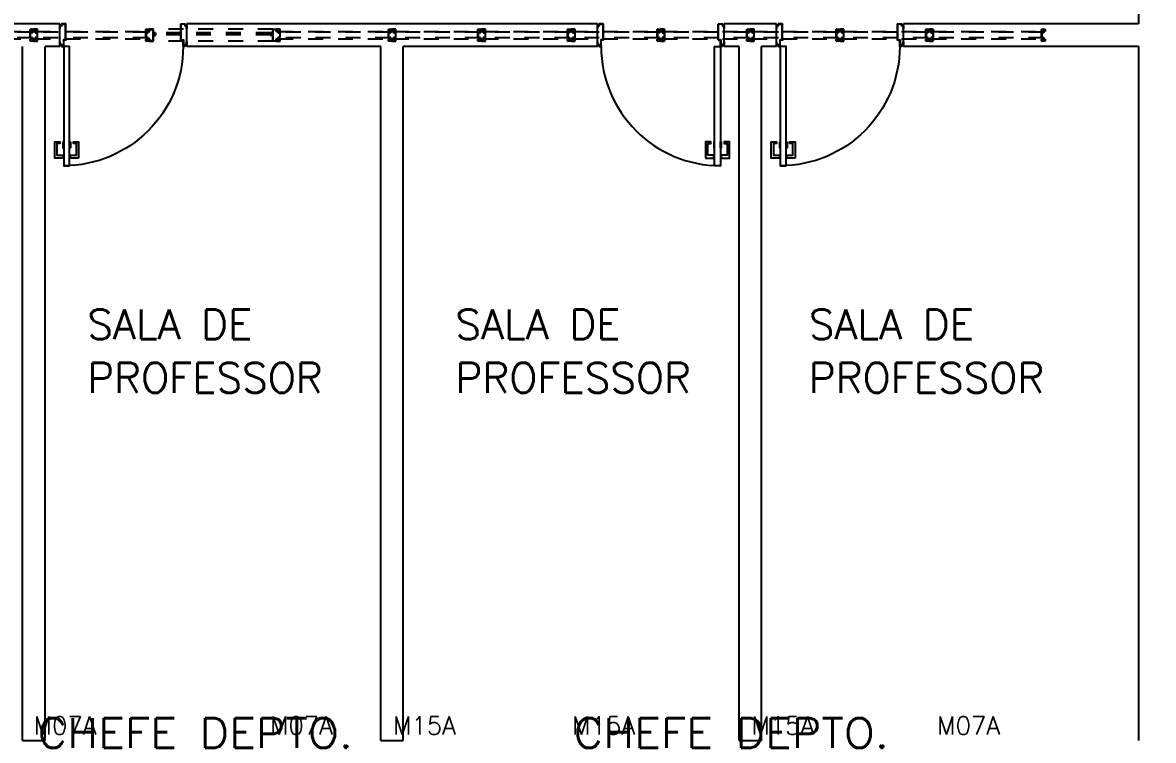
# Model space of a CAD drawing. Header units: millimetres. Extents: x 1887 to 2405, y 1100 to 1335.
# Drawn here: x 2246.31 to 2253.88, y 1182.4 to 1187.21 of the extents above; entities that cross this region are included whole.
import ezdxf

# ---------------------------------------------------------------- set-up
doc = ezdxf.new("R2010")
doc.units = ezdxf.units.MM
doc.linetypes.add('HIDDEN', pattern=[0.375, 0.25, -0.125])
for name, color, linetype in [('AR-ALV', 2, 'Continuous'), ('AR-ESQ', 1, 'Continuous'), ('AR-PORTA', 1, 'Continuous'), ('AR-TALUDE', 1, 'Continuous'), ('AR-TXTCONG', 2, 'Continuous'), ('AR-TXTESQ1-CONG', 1, 'Continuous'), ('DT-ESQ-PROJ', 1, 'HIDDEN'), ('maçaneta', 1, 'Continuous'), ('mov', 1, 'Continuous'), ('PM-PERFIL U-C', 2, 'Continuous'), ('pm1', 2, 'Continuous'), ('TEXTO', 2, 'Continuous')]:
    doc.layers.add(name, color=color, linetype=linetype)
doc.styles.add('S12', font='simplex.shx', dxfattribs={"width": 1.1, "height": 0.12})
doc.styles.add('S16', font='simplex.shx', dxfattribs={"width": 1.1, "height": 0.16})
doc.styles.add('UNB-100', font='simplex.shx', dxfattribs={"height": 0.2})

# ---------------------------------------------------------------- blocks, each defined once
blk = doc.blocks.new('EF142-P')
at = {"layer": 'DT-ESQ-PROJ', "color": 1, "ltscale": 0.1}
for points in [[(0.025, -0.1035), (0.025, -0.1135, -0.414214), (0.0235, -0.115), (0.0015, -0.115, -0.414214), (0, -0.1135), (0, -0.1), (0.0015, -0.1), (0.0015, -0.113, 0.414214), (0.002, -0.1135), (0.023, -0.1135, 0.414214), (0.0235, -0.113), (0.0235, -0.1035), (0.0105, -0.1035, -0.414214), (0.009, -0.102), (0.009, -0.092, -0.414214), (0.0105, -0.0905), (0.0235, -0.0905), (0.0235, -0.0595), (0.0105, -0.0595, -0.414214), (0.009, -0.058), (0.009, -0.048, -0.414214), (0.0105, -0.0465), (0.0235, -0.0465), (0.0235, -0.037, 0.414214), (0.023, -0.0365), (0.002, -0.0365, 0.414214), (0.0015, -0.037), (0.0015, -0.05), (0, -0.05), (0, -0.0365, -0.414214), (0.0015, -0.035), (0.0235, -0.035, -0.414214), (0.025, -0.0365), (0.025, -0.0465, -0.414214), (0.0235, -0.048), (0.0105, -0.048), (0.0105, -0.058), (0.0235, -0.058), (0.0235, -0.058, -0.414214), (0.025, -0.0595), (0.025, -0.0905, -0.414214), (0.0235, -0.092), (0.0235, -0.092), (0.0105, -0.092), (0.0105, -0.102), (0.0235, -0.102, -0.414214)], [(0.75, -0.1035), (0.75, -0.1135, 0.414214), (0.7515, -0.115), (0.7735, -0.115, 0.414214), (0.775, -0.1135), (0.775, -0.1), (0.7735, -0.1), (0.7735, -0.113, -0.414214), (0.773, -0.1135), (0.752, -0.1135, -0.414214), (0.7515, -0.113), (0.7515, -0.1035), (0.7645, -0.1035, 0.414214), (0.766, -0.102), (0.766, -0.092, 0.414214), (0.7645, -0.0905), (0.7515, -0.0905), (0.7515, -0.0595), (0.7645, -0.0595, 0.414214), (0.766, -0.058), (0.766, -0.048, 0.414214), (0.7645, -0.0465), (0.7515, -0.0465), (0.7515, -0.037, -0.414214), (0.752, -0.0365), (0.773, -0.0365, -0.414214), (0.7735, -0.037), (0.7735, -0.05), (0.775, -0.05), (0.775, -0.0365, 0.414214), (0.7735, -0.035), (0.7515, -0.035, 0.414214), (0.75, -0.0365), (0.75, -0.0465, 0.414214), (0.7515, -0.048), (0.7645, -0.048), (0.7645, -0.058), (0.7515, -0.058), (0.7515, -0.058, 0.414214), (0.75, -0.0595), (0.75, -0.0905, 0.414214), (0.7515, -0.092), (0.7515, -0.092), (0.7645, -0.092), (0.7645, -0.102), (0.7515, -0.102, 0.414214)], [(0.8, -0.1035), (0.8, -0.1135, -0.414214), (0.7985, -0.115), (0.7765, -0.115, -0.414214), (0.775, -0.1135), (0.775, -0.1), (0.7765, -0.1), (0.7765, -0.113, 0.414214), (0.777, -0.1135), (0.798, -0.1135, 0.414214), (0.7985, -0.113), (0.7985, -0.1035), (0.7855, -0.1035, -0.414214), (0.784, -0.102), (0.784, -0.092, -0.414214), (0.7855, -0.0905), (0.7985, -0.0905), (0.7985, -0.0595), (0.7855, -0.0595, -0.414214), (0.784, -0.058), (0.784, -0.048, -0.414214), (0.7855, -0.0465), (0.7985, -0.0465), (0.7985, -0.037, 0.414214), (0.798, -0.0365), (0.777, -0.0365, 0.414214), (0.7765, -0.037), (0.7765, -0.05), (0.775, -0.05), (0.775, -0.0365, -0.414214), (0.7765, -0.035), (0.7985, -0.035, -0.414214), (0.8, -0.0365), (0.8, -0.0465, -0.414214), (0.7985, -0.048), (0.7855, -0.048), (0.7855, -0.058), (0.7985, -0.058), (0.7985, -0.058, -0.414214), (0.8, -0.0595), (0.8, -0.0905, -0.414214), (0.7985, -0.092), (0.7985, -0.092), (0.7855, -0.092), (0.7855, -0.102), (0.7985, -0.102, -0.414214)], [(1.35, -0.1035), (1.35, -0.1135, 0.414214), (1.3515, -0.115), (1.3735, -0.115, 0.414214), (1.375, -0.1135), (1.375, -0.1), (1.3735, -0.1), (1.3735, -0.113, -0.414214), (1.373, -0.1135), (1.352, -0.1135, -0.414214), (1.3515, -0.113), (1.3515, -0.1035), (1.3645, -0.1035, 0.414214), (1.366, -0.102), (1.366, -0.092, 0.414214), (1.3645, -0.0905), (1.3515, -0.0905), (1.3515, -0.0595), (1.3645, -0.0595, 0.414214), (1.366, -0.058), (1.366, -0.048, 0.414214), (1.3645, -0.0465), (1.3515, -0.0465), (1.3515, -0.037, -0.414214), (1.352, -0.0365), (1.373, -0.0365, -0.414214), (1.3735, -0.037), (1.3735, -0.05), (1.375, -0.05), (1.375, -0.0365, 0.414214), (1.3735, -0.035), (1.3515, -0.035, 0.414214), (1.35, -0.0365), (1.35, -0.0465, 0.414214), (1.3515, -0.048), (1.3645, -0.048), (1.3645, -0.058), (1.3515, -0.058), (1.3515, -0.058, 0.414214), (1.35, -0.0595), (1.35, -0.0905, 0.414214), (1.3515, -0.092), (1.3515, -0.092), (1.3645, -0.092), (1.3645, -0.102), (1.3515, -0.102, 0.414214)], [(1.4, -0.1035), (1.4, -0.1135, -0.414214), (1.3985, -0.115), (1.3765, -0.115, -0.414214), (1.375, -0.1135), (1.375, -0.1), (1.3765, -0.1), (1.3765, -0.113, 0.414214), (1.377, -0.1135), (1.398, -0.1135, 0.414214), (1.3985, -0.113), (1.3985, -0.1035), (1.3855, -0.1035, -0.414214), (1.384, -0.102), (1.384, -0.092, -0.414214), (1.3855, -0.0905), (1.3985, -0.0905), (1.3985, -0.0595), (1.3855, -0.0595, -0.414214), (1.384, -0.058), (1.384, -0.048, -0.414214), (1.3855, -0.0465), (1.3985, -0.0465), (1.3985, -0.037, 0.414214), (1.398, -0.0365), (1.377, -0.0365, 0.414214), (1.3765, -0.037), (1.3765, -0.05), (1.375, -0.05), (1.375, -0.0365, -0.414214), (1.3765, -0.035), (1.3985, -0.035, -0.414214), (1.4, -0.0365), (1.4, -0.0465, -0.414214), (1.3985, -0.048), (1.3855, -0.048), (1.3855, -0.058), (1.3985, -0.058), (1.3985, -0.058, -0.414214), (1.4, -0.0595), (1.4, -0.0905, -0.414214), (1.3985, -0.092), (1.3985, -0.092), (1.3855, -0.092), (1.3855, -0.102), (1.3985, -0.102, -0.414214)], [(1.95, -0.1035), (1.95, -0.1135, 0.414214), (1.9515, -0.115), (1.9735, -0.115, 0.414214), (1.975, -0.1135), (1.975, -0.1), (1.9735, -0.1), (1.9735, -0.113, -0.414214), (1.973, -0.1135), (1.952, -0.1135, -0.414214), (1.9515, -0.113), (1.9515, -0.1035), (1.9645, -0.1035, 0.414214), (1.966, -0.102), (1.966, -0.092, 0.414214), (1.9645, -0.0905), (1.9515, -0.0905), (1.9515, -0.0595), (1.9645, -0.0595, 0.414214), (1.966, -0.058), (1.966, -0.048, 0.414214), (1.9645, -0.0465), (1.9515, -0.0465), (1.9515, -0.037, -0.414214), (1.952, -0.0365), (1.973, -0.0365, -0.414214), (1.9735, -0.037), (1.9735, -0.05), (1.975, -0.05), (1.975, -0.0365, 0.414214), (1.9735, -0.035), (1.9515, -0.035, 0.414214), (1.95, -0.0365), (1.95, -0.0465, 0.414214), (1.9515, -0.048), (1.9645, -0.048), (1.9645, -0.058), (1.9515, -0.058), (1.9515, -0.058, 0.414214), (1.95, -0.0595), (1.95, -0.0905, 0.414214), (1.9515, -0.092), (1.9515, -0.092), (1.9645, -0.092), (1.9645, -0.102), (1.9515, -0.102, 0.414214)], [(2, -0.1035), (2, -0.1135, -0.414214), (1.9985, -0.115), (1.9765, -0.115, -0.414214), (1.975, -0.1135), (1.975, -0.1), (1.9765, -0.1), (1.9765, -0.113, 0.414214), (1.977, -0.1135), (1.998, -0.1135, 0.414214), (1.9985, -0.113), (1.9985, -0.1035), (1.9855, -0.1035, -0.414214), (1.984, -0.102), (1.984, -0.092, -0.414214), (1.9855, -0.0905), (1.9985, -0.0905), (1.9985, -0.0595), (1.9855, -0.0595, -0.414214), (1.984, -0.058), (1.984, -0.048, -0.414214), (1.9855, -0.0465), (1.9985, -0.0465), (1.9985, -0.037, 0.414214), (1.998, -0.0365), (1.977, -0.0365, 0.414214), (1.9765, -0.037), (1.9765, -0.05), (1.975, -0.05), (1.975, -0.0365, -0.414214), (1.9765, -0.035), (1.9985, -0.035, -0.414214), (2, -0.0365), (2, -0.0465, -0.414214), (1.9985, -0.048), (1.9855, -0.048), (1.9855, -0.058), (1.9985, -0.058), (1.9985, -0.058, -0.414214), (2, -0.0595), (2, -0.0905, -0.414214), (1.9985, -0.092), (1.9985, -0.092), (1.9855, -0.092), (1.9855, -0.102), (1.9985, -0.102, -0.414214)], [(2.55, -0.1035), (2.55, -0.1135, 0.414214), (2.5515, -0.115), (2.5735, -0.115, 0.414214), (2.575, -0.1135), (2.575, -0.1), (2.5735, -0.1), (2.5735, -0.113, -0.414214), (2.573, -0.1135), (2.552, -0.1135, -0.414214), (2.5515, -0.113), (2.5515, -0.1035), (2.5645, -0.1035, 0.414214), (2.566, -0.102), (2.566, -0.092, 0.414214), (2.5645, -0.0905), (2.5515, -0.0905), (2.5515, -0.0595), (2.5645, -0.0595, 0.414214), (2.566, -0.058), (2.566, -0.048, 0.414214), (2.5645, -0.0465), (2.5515, -0.0465), (2.5515, -0.037, -0.414214), (2.552, -0.0365), (2.573, -0.0365, -0.414214), (2.5735, -0.037), (2.5735, -0.05), (2.575, -0.05), (2.575, -0.0365, 0.414214), (2.5735, -0.035), (2.5515, -0.035, 0.414214), (2.55, -0.0365), (2.55, -0.0465, 0.414214), (2.5515, -0.048), (2.5645, -0.048), (2.5645, -0.058), (2.5515, -0.058), (2.5515, -0.058, 0.414214), (2.55, -0.0595), (2.55, -0.0905, 0.414214), (2.5515, -0.092), (2.5515, -0.092), (2.5645, -0.092), (2.5645, -0.102), (2.5515, -0.102, 0.414214)], [(2.6, -0.1035), (2.6, -0.1135, -0.414214), (2.5985, -0.115), (2.5765, -0.115, -0.414214), (2.575, -0.1135), (2.575, -0.1), (2.5765, -0.1), (2.5765, -0.113, 0.414214), (2.577, -0.1135), (2.598, -0.1135, 0.414214), (2.5985, -0.113), (2.5985, -0.1035), (2.5855, -0.1035, -0.414214), (2.584, -0.102), (2.584, -0.092, -0.414214), (2.5855, -0.0905), (2.5985, -0.0905), (2.5985, -0.0595), (2.5855, -0.0595, -0.414214), (2.584, -0.058), (2.584, -0.048, -0.414214), (2.5855, -0.0465), (2.5985, -0.0465), (2.5985, -0.037, 0.414214), (2.598, -0.0365), (2.577, -0.0365, 0.414214), (2.5765, -0.037), (2.5765, -0.05), (2.575, -0.05), (2.575, -0.0365, -0.414214), (2.5765, -0.035), (2.5985, -0.035, -0.414214), (2.6, -0.0365), (2.6, -0.0465, -0.414214), (2.5985, -0.048), (2.5855, -0.048), (2.5855, -0.058), (2.5985, -0.058), (2.5985, -0.058, -0.414214), (2.6, -0.0595), (2.6, -0.0905, -0.414214), (2.5985, -0.092), (2.5985, -0.092), (2.5855, -0.092), (2.5855, -0.102), (2.5985, -0.102, -0.414214)], [(3.15, -0.1035), (3.15, -0.1135, 0.414214), (3.1515, -0.115), (3.1735, -0.115, 0.414214), (3.175, -0.1135), (3.175, -0.1), (3.1735, -0.1), (3.1735, -0.113, -0.414214), (3.173, -0.1135), (3.152, -0.1135, -0.414214), (3.1515, -0.113), (3.1515, -0.1035), (3.1645, -0.1035, 0.414214), (3.166, -0.102), (3.166, -0.092, 0.414214), (3.1645, -0.0905), (3.1515, -0.0905), (3.1515, -0.0595), (3.1645, -0.0595, 0.414214), (3.166, -0.058), (3.166, -0.048, 0.414214), (3.1645, -0.0465), (3.1515, -0.0465), (3.1515, -0.037, -0.414214), (3.152, -0.0365), (3.173, -0.0365, -0.414214), (3.1735, -0.037), (3.1735, -0.05), (3.175, -0.05), (3.175, -0.0365, 0.414214), (3.1735, -0.035), (3.1515, -0.035, 0.414214), (3.15, -0.0365), (3.15, -0.0465, 0.414214), (3.1515, -0.048), (3.1645, -0.048), (3.1645, -0.058), (3.1515, -0.058), (3.1515, -0.058, 0.414214), (3.15, -0.0595), (3.15, -0.0905, 0.414214), (3.1515, -0.092), (3.1515, -0.092), (3.1645, -0.092), (3.1645, -0.102), (3.1515, -0.102, 0.414214)], [(3.2, -0.1035), (3.2, -0.1135, -0.414214), (3.1985, -0.115), (3.1765, -0.115, -0.414214), (3.175, -0.1135), (3.175, -0.1), (3.1765, -0.1), (3.1765, -0.113, 0.414214), (3.177, -0.1135), (3.198, -0.1135, 0.414214), (3.1985, -0.113), (3.1985, -0.1035), (3.1855, -0.1035, -0.414214), (3.184, -0.102), (3.184, -0.092, -0.414214), (3.1855, -0.0905), (3.1985, -0.0905), (3.1985, -0.0595), (3.1855, -0.0595, -0.414214), (3.184, -0.058), (3.184, -0.048, -0.414214), (3.1855, -0.0465), (3.1985, -0.0465), (3.1985, -0.037, 0.414214), (3.198, -0.0365), (3.177, -0.0365, 0.414214), (3.1765, -0.037), (3.1765, -0.05), (3.175, -0.05), (3.175, -0.0365, -0.414214), (3.1765, -0.035), (3.1985, -0.035, -0.414214), (3.2, -0.0365), (3.2, -0.0465, -0.414214), (3.1985, -0.048), (3.1855, -0.048), (3.1855, -0.058), (3.1985, -0.058), (3.1985, -0.058, -0.414214), (3.2, -0.0595), (3.2, -0.0905, -0.414214), (3.1985, -0.092), (3.1985, -0.092), (3.1855, -0.092), (3.1855, -0.102), (3.1985, -0.102, -0.414214)], [(3.75, -0.1035), (3.75, -0.1135, 0.414214), (3.7515, -0.115), (3.7735, -0.115, 0.414214), (3.775, -0.1135), (3.775, -0.1), (3.7735, -0.1), (3.7735, -0.113, -0.414214), (3.773, -0.1135), (3.752, -0.1135, -0.414214), (3.7515, -0.113), (3.7515, -0.1035), (3.7645, -0.1035, 0.414214), (3.766, -0.102), (3.766, -0.092, 0.414214), (3.7645, -0.0905), (3.7515, -0.0905), (3.7515, -0.0595), (3.7645, -0.0595, 0.414214), (3.766, -0.058), (3.766, -0.048, 0.414214), (3.7645, -0.0465), (3.7515, -0.0465), (3.7515, -0.037, -0.414214), (3.752, -0.0365), (3.773, -0.0365, -0.414214), (3.7735, -0.037), (3.7735, -0.05), (3.775, -0.05), (3.775, -0.0365, 0.414214), (3.7735, -0.035), (3.7515, -0.035, 0.414214), (3.75, -0.0365), (3.75, -0.0465, 0.414214), (3.7515, -0.048), (3.7645, -0.048), (3.7645, -0.058), (3.7515, -0.058), (3.7515, -0.058, 0.414214), (3.75, -0.0595), (3.75, -0.0905, 0.414214), (3.7515, -0.092), (3.7515, -0.092), (3.7645, -0.092), (3.7645, -0.102), (3.7515, -0.102, 0.414214)], [(3.8, -0.1035), (3.8, -0.1135, -0.414214), (3.7985, -0.115), (3.7765, -0.115, -0.414214), (3.775, -0.1135), (3.775, -0.1), (3.7765, -0.1), (3.7765, -0.113, 0.414214), (3.777, -0.1135), (3.798, -0.1135, 0.414214), (3.7985, -0.113), (3.7985, -0.1035), (3.7855, -0.1035, -0.414214), (3.784, -0.102), (3.784, -0.092, -0.414214), (3.7855, -0.0905), (3.7985, -0.0905), (3.7985, -0.0595), (3.7855, -0.0595, -0.414214), (3.784, -0.058), (3.784, -0.048, -0.414214), (3.7855, -0.0465), (3.7985, -0.0465), (3.7985, -0.037, 0.414214), (3.798, -0.0365), (3.777, -0.0365, 0.414214), (3.7765, -0.037), (3.7765, -0.05), (3.775, -0.05), (3.775, -0.0365, -0.414214), (3.7765, -0.035), (3.7985, -0.035, -0.414214), (3.8, -0.0365), (3.8, -0.0465, -0.414214), (3.7985, -0.048), (3.7855, -0.048), (3.7855, -0.058), (3.7985, -0.058), (3.7985, -0.058, -0.414214), (3.8, -0.0595), (3.8, -0.0905, -0.414214), (3.7985, -0.092), (3.7985, -0.092), (3.7855, -0.092), (3.7855, -0.102), (3.7985, -0.102, -0.414214)], [(4.35, -0.1035), (4.35, -0.1135, 0.414214), (4.3515, -0.115), (4.3735, -0.115, 0.414214), (4.375, -0.1135), (4.375, -0.1), (4.3735, -0.1), (4.3735, -0.113, -0.414214), (4.373, -0.1135), (4.352, -0.1135, -0.414214), (4.3515, -0.113), (4.3515, -0.1035), (4.3645, -0.1035, 0.414214), (4.366, -0.102), (4.366, -0.092, 0.414214), (4.3645, -0.0905), (4.3515, -0.0905), (4.3515, -0.0595), (4.3645, -0.0595, 0.414214), (4.366, -0.058), (4.366, -0.048, 0.414214), (4.3645, -0.0465), (4.3515, -0.0465), (4.3515, -0.037, -0.414214), (4.352, -0.0365), (4.373, -0.0365, -0.414214), (4.3735, -0.037), (4.3735, -0.05), (4.375, -0.05), (4.375, -0.0365, 0.414214), (4.3735, -0.035), (4.3515, -0.035, 0.414214), (4.35, -0.0365), (4.35, -0.0465, 0.414214), (4.3515, -0.048), (4.3645, -0.048), (4.3645, -0.058), (4.3515, -0.058), (4.3515, -0.058, 0.414214), (4.35, -0.0595), (4.35, -0.0905, 0.414214), (4.3515, -0.092), (4.3515, -0.092), (4.3645, -0.092), (4.3645, -0.102), (4.3515, -0.102, 0.414214)], [(4.4, -0.1035), (4.4, -0.1135, -0.414214), (4.3985, -0.115), (4.3765, -0.115, -0.414214), (4.375, -0.1135), (4.375, -0.1), (4.3765, -0.1), (4.3765, -0.113, 0.414214), (4.377, -0.1135), (4.398, -0.1135, 0.414214), (4.3985, -0.113), (4.3985, -0.1035), (4.3855, -0.1035, -0.414214), (4.384, -0.102), (4.384, -0.092, -0.414214), (4.3855, -0.0905), (4.3985, -0.0905), (4.3985, -0.0595), (4.3855, -0.0595, -0.414214), (4.384, -0.058), (4.384, -0.048, -0.414214), (4.3855, -0.0465), (4.3985, -0.0465), (4.3985, -0.037, 0.414214), (4.398, -0.0365), (4.377, -0.0365, 0.414214), (4.3765, -0.037), (4.3765, -0.05), (4.375, -0.05), (4.375, -0.0365, -0.414214), (4.3765, -0.035), (4.3985, -0.035, -0.414214), (4.4, -0.0365), (4.4, -0.0465, -0.414214), (4.3985, -0.048), (4.3855, -0.048), (4.3855, -0.058), (4.3985, -0.058), (4.3985, -0.058, -0.414214), (4.4, -0.0595), (4.4, -0.0905, -0.414214), (4.3985, -0.092), (4.3985, -0.092), (4.3855, -0.092), (4.3855, -0.102), (4.3985, -0.102, -0.414214)], [(5.125, -0.1035), (5.125, -0.1135, 0.414214), (5.1265, -0.115), (5.1485, -0.115, 0.414214), (5.15, -0.1135), (5.15, -0.1), (5.1485, -0.1), (5.1485, -0.113, -0.414214), (5.148, -0.1135), (5.127, -0.1135, -0.414214), (5.1265, -0.113), (5.1265, -0.1035), (5.1395, -0.1035, 0.414214), (5.141, -0.102), (5.141, -0.092, 0.414214), (5.1395, -0.0905), (5.1265, -0.0905), (5.1265, -0.0595), (5.1395, -0.0595, 0.414214), (5.141, -0.058), (5.141, -0.048, 0.414214), (5.1395, -0.0465), (5.1265, -0.0465), (5.1265, -0.037, -0.414214), (5.127, -0.0365), (5.148, -0.0365, -0.414214), (5.1485, -0.037), (5.1485, -0.05), (5.15, -0.05), (5.15, -0.0365, 0.414214), (5.1485, -0.035), (5.1265, -0.035, 0.414214), (5.125, -0.0365), (5.125, -0.0465, 0.414214), (5.1265, -0.048), (5.1395, -0.048), (5.1395, -0.058), (5.1265, -0.058), (5.1265, -0.058, 0.414214), (5.125, -0.0595), (5.125, -0.0905, 0.414214), (5.1265, -0.092), (5.1265, -0.092), (5.1395, -0.092), (5.1395, -0.102), (5.1265, -0.102, 0.414214)]]:
    blk.add_lwpolyline(points, format="xyb", close=True, dxfattribs=at)
for points in [[(0.7625, -0.056), (0.7625, -0.05), (0.0125, -0.05), (0.0125, -0.056)], [(1.3625, -0.056), (1.3625, -0.05), (0.7875, -0.05), (0.7875, -0.056)], [(1.9625, -0.056), (1.9625, -0.05), (1.3875, -0.05), (1.3875, -0.056)], [(2.5625, -0.056), (2.5625, -0.05), (1.9875, -0.05), (1.9875, -0.056)], [(3.1625, -0.056), (3.1625, -0.05), (2.5875, -0.05), (2.5875, -0.056)], [(3.7625, -0.056), (3.7625, -0.05), (3.1875, -0.05), (3.1875, -0.056)], [(4.3625, -0.056), (4.3625, -0.05), (3.7875, -0.05), (3.7875, -0.056)], [(5.1375, -0.056), (5.1375, -0.05), (4.3875, -0.05), (4.3875, -0.056)], [(0.7625, -0.094), (0.7625, -0.1), (0.0125, -0.1), (0.0125, -0.094)], [(1.3625, -0.094), (1.3625, -0.1), (0.7875, -0.1), (0.7875, -0.094)], [(1.9625, -0.094), (1.9625, -0.1), (1.3875, -0.1), (1.3875, -0.094)], [(2.5625, -0.094), (2.5625, -0.1), (1.9875, -0.1), (1.9875, -0.094)], [(3.1625, -0.094), (3.1625, -0.1), (2.5875, -0.1), (2.5875, -0.094)], [(3.7625, -0.094), (3.7625, -0.1), (3.1875, -0.1), (3.1875, -0.094)], [(4.3625, -0.094), (4.3625, -0.1), (3.7875, -0.1), (3.7875, -0.094)], [(5.1375, -0.094), (5.1375, -0.1), (4.3875, -0.1), (4.3875, -0.094)]]:
    blk.add_lwpolyline(points, close=True, dxfattribs=at)
blk = doc.blocks.new('EF02A-P')
at = {"layer": 'DT-ESQ-PROJ', "color": 1, "ltscale": 0.1}
for p, q in [((0.0235, 0.115), (0.8265, 0.115)), ((0.0235, 0.035), (0.8265, 0.035)), ((0.0385, 0.0735), (0.8115, 0.0735)), ((0.0385, 0.0585), (0.8115, 0.0585))]:
    blk.add_line(p, q, dxfattribs=at)
for points in [[(0.025, 0.0984), (0.025, 0.0765), (0.0385, 0.0765, -1), (0.0385, 0.0735), (0.025, 0.0735), (0.025, 0.0365, -0.414214), (0.0235, 0.035), (0.0015, 0.035, -0.414214), (0, 0.0365), (0, 0.05), (0.0015, 0.05), (0.0015, 0.0365), (0.0235, 0.0365), (0.0235, 0.0735, -0.414214), (0.025, 0.075, -0.414214), (0.0235, 0.0765), (0.0235, 0.0984), (0.0235, 0.1135), (0.0015, 0.1135), (0.0015, 0.1), (0, 0.1), (0, 0.1135, -0.414214), (0.0015, 0.115), (0.0235, 0.115, -0.414214), (0.025, 0.1135)], [(0.825, 0.0984), (0.825, 0.0765), (0.8115, 0.0765, 1), (0.8115, 0.0735), (0.825, 0.0735), (0.825, 0.0365, 0.414214), (0.8265, 0.035), (0.8485, 0.035, 0.414214), (0.85, 0.0365), (0.85, 0.05), (0.8485, 0.05), (0.8485, 0.0365), (0.8265, 0.0365), (0.8265, 0.0735, 0.414214), (0.825, 0.075, 0.414214), (0.8265, 0.0765), (0.8265, 0.0984), (0.8265, 0.1135), (0.8485, 0.1135), (0.8485, 0.1), (0.85, 0.1), (0.85, 0.1135, 0.414214), (0.8485, 0.115), (0.8265, 0.115, 0.414214), (0.825, 0.1135)], [(0.039, 0.0585), (0.0255, 0.0585), (0.0255, 0.06), (0.039, 0.06), (0.039, 0.072), (0.0255, 0.072), (0.0255, 0.0735), (0.039, 0.0735, -0.414214), (0.0405, 0.072), (0.0405, 0.06, -0.414214)], [(0.811, 0.0585), (0.8245, 0.0585), (0.8245, 0.06), (0.811, 0.06), (0.811, 0.072), (0.8245, 0.072), (0.8245, 0.0735), (0.811, 0.0735, 0.414214), (0.8095, 0.072), (0.8095, 0.06, 0.414214)]]:
    blk.add_lwpolyline(points, format="xyb", close=True, dxfattribs=at)
for points in [[(0.025, 0.075), (0.0385, 0.075)], [(0.8115, 0.075), (0.825, 0.075)]]:
    blk.add_lwpolyline(points, dxfattribs=at)
blk = doc.blocks.new('PM3C')
at = {"layer": 'maçaneta'}
for points in [[(0.02, 0.9), (-0.035, 0.9), (-0.035, 0.79), (0, 0.79), (0, 0.8), (-0.02, 0.8), (-0.02, 0.8785, -0.414214), (-0.0185, 0.88), (0.02, 0.88)], [(0.125, 0.9), (0.07, 0.9), (0.07, 0.88), (0.1085, 0.88, -0.414214), (0.11, 0.8785), (0.11, 0.8), (0.09, 0.8), (0.09, 0.79), (0.125, 0.79)]]:
    blk.add_lwpolyline(points, format="xyb", close=True, dxfattribs=at)
for points in [[(0.02, 0.79), (0.02, 0.83), (0.025, 0.83), (0.025, 0.79)], [(0.07, 0.79), (0.07, 0.83), (0.065, 0.83), (0.065, 0.79)]]:
    blk.add_lwpolyline(points, close=True, dxfattribs=at)
at = {"layer": 'mov'}
blk.add_arc((0.025, 0.15), 0.8, 0, 90, dxfattribs=at)
at = {"layer": 'PM-PERFIL U-C'}
for p, q in [((0, 0.12), (0, 0.1385)), ((0.002, 0.12), (0, 0.12)), ((0.0015, 0.14), (0.01, 0.14)), ((0.002, 0.138), (0.002, 0.12)), ((0.0105, 0.138), (0.002, 0.138)), ((0.01, 0.14), (0.01, 0.1485)), ((0.0115, 0.15), (0.0235, 0.15)), ((0.012, 0.148), (0.012, 0.1395)), ((0.023, 0.148), (0.012, 0.148)), ((0.023, 0.1085), (0.023, 0.148)), ((0.038, 0.107), (0.0245, 0.107)), ((0.025, 0.1485), (0.025, 0.109)), ((0.0385, 0.109), (0.025, 0.109)), ((0.038, 0.107), (0.038, 0.002)), ((0.04, 0.1075), (0.04, 0.0015)), ((0.81, 0.1075), (0.81, 0.0015)), ((0.8115, 0.109), (0.825, 0.109)), ((0.812, 0.107), (0.8255, 0.107)), ((0.812, 0.107), (0.812, 0.002)), ((0.825, 0.1485), (0.825, 0.109)), ((0.8385, 0.15), (0.8265, 0.15)), ((0.827, 0.148), (0.838, 0.148)), ((0.827, 0.1085), (0.827, 0.148)), ((0.838, 0.148), (0.838, 0.1395)), ((0.8395, 0.138), (0.848, 0.138)), ((0.84, 0.14), (0.84, 0.1485)), ((0.8485, 0.14), (0.84, 0.14)), ((0.848, 0.138), (0.848, 0.12)), ((0.848, 0.12), (0.85, 0.12)), ((0.85, 0.12), (0.85, 0.1385)), ((0, 0.03), (0.002, 0.03)), ((0, 0.0115), (0, 0.03)), ((0.01, 0.01), (0.0015, 0.01)), ((0.002, 0.03), (0.002, 0.012)), ((0.002, 0.012), (0.0105, 0.012)), ((0.01, 0.0015), (0.01, 0.01)), ((0.0385, 0), (0.0115, 0)), ((0.012, 0.0105), (0.012, 0.002)), ((0.012, 0.002), (0.038, 0.002)), ((0.8115, 0), (0.8385, 0)), ((0.838, 0.002), (0.812, 0.002)), ((0.838, 0.0105), (0.838, 0.002)), ((0.848, 0.012), (0.8395, 0.012)), ((0.84, 0.0015), (0.84, 0.01)), ((0.84, 0.01), (0.8485, 0.01)), ((0.85, 0.03), (0.848, 0.03)), ((0.848, 0.03), (0.848, 0.012)), ((0.85, 0.0115), (0.85, 0.03))]:
    blk.add_line(p, q, dxfattribs=at)
for centre, start, end in [((0.0015, 0.1385), 90, 180), ((0.0115, 0.1485), 90, 180), ((0.0105, 0.1395), 270, 0), ((0.0245, 0.1085), 180, 270), ((0.0235, 0.1485), 360, 90), ((0.0385, 0.1075), 0, 90), ((0.8115, 0.1075), 90, 180), ((0.8265, 0.1485), 90, 180), ((0.8255, 0.1085), 270, 0), ((0.8395, 0.1395), 180, 270), ((0.8385, 0.1485), 0, 90), ((0.8485, 0.1385), 0, 90), ((0.0015, 0.0115), 180, 270), ((0.0115, 0.0015), 180, 270), ((0.0105, 0.0105), 0, 90), ((0.0385, 0.0015), 269.93864, 0), ((0.8115, 0.0015), 180, 270.06136), ((0.8395, 0.0105), 90, 180), ((0.8385, 0.0015), 270, 0), ((0.8485, 0.0115), 270, 0)]:
    blk.add_arc(centre, 0.0015, start, end, dxfattribs=at)
at = {"layer": 'pm1'}
blk.add_lwpolyline([(0.065, 0.95), (0.065, 0.15), (0.025, 0.15), (0.025, 0.95)], close=True, dxfattribs=at)

msp = doc.modelspace()

# ---------------------------------------------------------------- linework, layer by layer
at = {"layer": 'AR-ALV'}
for p, q in [((2253.7847, 1189.4235), (2253.7847, 1187.1985)), ((2246.5597, 1187.1985), (2246.2097, 1187.1985)), ((2246.5597, 1187.0485), (2246.5597, 1187.1985)), ((2250.1597, 1187.1985), (2247.4097, 1187.1985)), ((2247.4097, 1187.0485), (2247.4097, 1187.1985)), ((2250.1597, 1187.0485), (2250.1597, 1187.1985)), ((2251.3597, 1187.1985), (2251.0097, 1187.1985)), ((2251.0097, 1187.0485), (2251.0097, 1187.1985)), ((2251.3597, 1187.0485), (2251.3597, 1187.1985)), ((2252.2097, 1187.0485), (2252.2097, 1187.1985)), ((2253.7847, 1187.1985), (2252.2097, 1187.1985)), ((2246.3097, 1182.3985), (2246.3097, 1187.0485)), ((2246.4597, 1182.3985), (2246.4597, 1187.0485)), ((2246.5597, 1187.0485), (2246.4597, 1187.0485)), ((2248.7097, 1187.0485), (2247.4097, 1187.0485)), ((2248.7097, 1182.3985), (2248.7097, 1187.0485)), ((2250.1597, 1187.0485), (2248.8597, 1187.0485)), ((2248.8597, 1182.3985), (2248.8597, 1187.0485)), ((2251.1097, 1187.0485), (2251.0097, 1187.0485)), ((2251.1097, 1182.3985), (2251.1097, 1187.0485)), ((2251.2597, 1182.3985), (2251.2597, 1187.0485)), ((2251.3597, 1187.0485), (2251.2597, 1187.0485)), ((2253.7847, 1187.0485), (2252.2097, 1187.0485)), ((2253.7847, 1187.0485), (2253.7847, 1182.3985)), ((2246.3097, 1182.3985), (2246.4597, 1182.3985)), ((2248.7097, 1182.3985), (2248.8597, 1182.3985)), ((2251.1097, 1182.3985), (2251.2597, 1182.3985))]:
    msp.add_line(p, q, dxfattribs=at)
at = {"layer": 'AR-TALUDE'}
msp.add_open_spline([(2209.6023, 1181.907), (2210.1055, 1175.4093), (2212.7919, 1160.4134), (2230.1765, 1147.2677), (2241.402, 1149.9808), (2249.6832, 1155.6803), (2256.8602, 1168.1826), (2261.8663, 1179.1126), (2266.4303, 1187.8269), (2268.4755, 1193.7303)], degree=3, knots=[0.874603, 0.874603, 0.874603, 0.874603, 13.033613, 24.300817, 33.994288, 45.623477, 57.311406, 66.544355, 85.146679, 85.146679, 85.146679, 85.146679], dxfattribs=at)

# ---------------------------------------------------------------- block references
at = {"layer": 'AR-ESQ', "rotation": 180}
for name, p in [('EF142-P', (2247.1597, 1187.0485)), ('EF02A-P', (2248.0097, 1187.1985)), ('EF142-P', (2253.1597, 1187.0485))]:
    msp.add_blockref(name, p, dxfattribs=at)
at = {"layer": 'AR-PORTA', "xscale": -1, "rotation": 180}
for p in [(2246.5597, 1187.1985), (2251.3597, 1187.1985)]:
    msp.add_blockref('PM3C', p, dxfattribs=at)
at = {"layer": 'AR-PORTA', "rotation": 180}
msp.add_blockref('PM3C', (2251.0097, 1187.1985), dxfattribs=at)

# ---------------------------------------------------------------- texts
at = {"layer": 'AR-TXTCONG', "style": 'S16', "width": 1.1}
for p in [(2246.4106, 1182.3482), (2250.0004, 1182.3482)]:
    msp.add_text('CHEFE DEPTO.', height=0.2, rotation=360, dxfattribs=at).set_placement(p)
at = {"layer": 'AR-TXTESQ1-CONG', "style": 'S12'}
for s, p in [('M07A', (2246.3833, 1182.4376)), ('M07A', (2247.9666, 1182.4376)), ('M15A', (2248.7909, 1182.4376)), ('M15A', (2249.9909, 1182.4376)), ('M15A', (2251.1909, 1182.4376)), ('M07A', (2252.4357, 1182.4376))]:
    msp.add_text(s, height=0.12, dxfattribs=at).set_placement(p)
at = {"layer": 'TEXTO', "style": 'UNB-100'}
for s, p in [('SALA DE', (2246.7429, 1185.0863)), ('SALA DE', (2249.2091, 1185.0863)), ('SALA DE', (2251.5761, 1185.0863)), ('PROFESSOR', (2246.7429, 1184.7281)), ('PROFESSOR', (2249.2091, 1184.7281)), ('PROFESSOR', (2251.5761, 1184.7281))]:
    msp.add_text(s, height=0.2, dxfattribs=at).set_placement(p)

doc.saveas('drawing.dxf')
